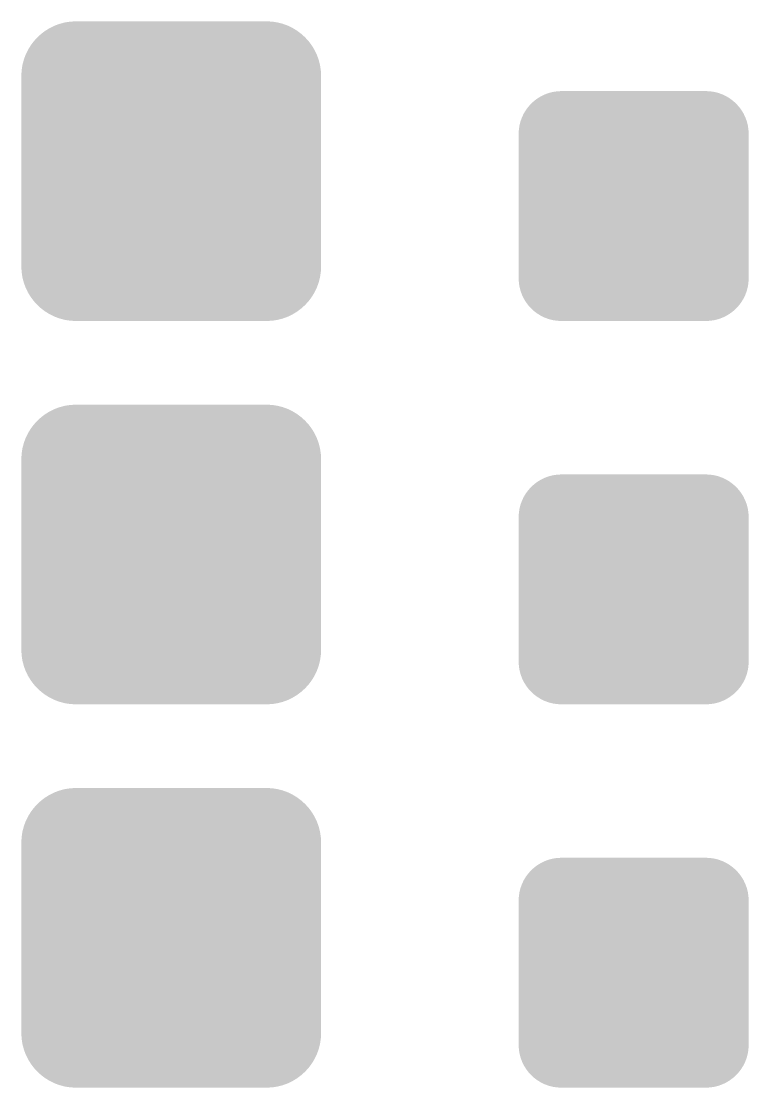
# Model space of a CAD drawing. Header units: millimetres. Extents: x 5277 to 6029, y 2052 to 2709.
# Drawn here: x 5427.73 to 5448.6, y 2546.63 to 2577.23 of the extents above; entities that cross this region are included whole.
import ezdxf

# ---------------------------------------------------------------- set-up
doc = ezdxf.new("R2010")
doc.units = ezdxf.units.MM
doc.layers.add('Recreation', color=7, linetype='CONTINUOUS', true_color=0x000000)
doc.layers.add('Social', color=7, linetype='CONTINUOUS', true_color=0x000000)

# ---------------------------------------------------------------- blocks, each defined once
blk = doc.blocks.new('602010504_сущ_фз')
at = {"layer": 'Social', "linetype": 'Continuous'}
h = blk.add_hatch(color=256, dxfattribs=at)
edge = h.paths.add_edge_path()
edge.add_spline(control_points=[(-0.266, -0.339), (-0.266, 0.523), (0.438, 1.227), (1.3, 1.227)], knot_values=[-1, -1, -1, -1, 0, 0, 0, 0], degree=3, periodic=0)
edge.add_line((1.3, 1.227), (6.769, 1.227))
edge.add_spline(control_points=[(6.769, 1.227), (7.632, 1.227), (8.333, 0.523), (8.333, -0.339)], knot_values=[-1, -1, -1, -1, 0, 0, 0, 0], degree=3, periodic=0)
edge.add_line((8.333, -0.339), (8.333, -5.806))
edge.add_spline(control_points=[(8.333, -5.806), (8.333, -6.669), (7.632, -7.372), (6.769, -7.372)], knot_values=[-1, -1, -1, -1, 0, 0, 0, 0], degree=3, periodic=0)
edge.add_line((6.769, -7.372), (1.3, -7.372))
edge.add_spline(control_points=[(1.3, -7.372), (0.438, -7.372), (-0.266, -6.669), (-0.266, -5.806)], knot_values=[-1, -1, -1, -1, 0, 0, 0, 0], degree=3, periodic=0)
edge.add_line((-0.266, -5.806), (-0.266, -0.339))
edge = h.paths.add_edge_path(flags=16)
edge.add_spline(control_points=[(0.047, -5.806), (0.047, -6.5), (0.606, -7.059), (1.3, -7.059)], knot_values=[-1, -1, -1, -1, 0, 0, 0, 0], degree=3, periodic=0)
edge.add_line((1.3, -7.059), (6.769, -7.059))
edge.add_spline(control_points=[(6.769, -7.059), (7.463, -7.059), (8.022, -6.5), (8.022, -5.806)], knot_values=[-1, -1, -1, -1, 0, 0, 0, 0], degree=3, periodic=0)
edge.add_line((8.022, -5.806), (8.022, -0.339))
edge.add_spline(control_points=[(8.022, -0.339), (8.022, 0.355), (7.463, 0.914), (6.769, 0.914)], knot_values=[-1, -1, -1, -1, 0, 0, 0, 0], degree=3, periodic=0)
edge.add_line((6.769, 0.914), (1.3, 0.914))
edge.add_spline(control_points=[(1.3, 0.914), (0.606, 0.914), (0.047, 0.355), (0.047, -0.339)], knot_values=[-1, -1, -1, -1, 0, 0, 0, 0], degree=3, periodic=0)
edge.add_line((0.047, -0.339), (0.047, -5.806))
at = {"layer": 'Social', "linetype": 'Continuous', "true_color": 0xffffff}
h = blk.add_hatch(color=7, dxfattribs=at)
edge = h.paths.add_edge_path()
edge.add_spline(control_points=[(0.047, -5.806), (0.047, -6.5), (0.606, -7.059), (1.3, -7.059)], knot_values=[-1, -1, -1, -1, 0, 0, 0, 0], degree=3, periodic=0)
edge.add_line((1.3, -7.059), (6.769, -7.059))
edge.add_spline(control_points=[(6.769, -7.059), (7.463, -7.059), (8.022, -6.5), (8.022, -5.806)], knot_values=[-1, -1, -1, -1, 0, 0, 0, 0], degree=3, periodic=0)
edge.add_line((8.022, -5.806), (8.022, -0.339))
edge.add_spline(control_points=[(8.022, -0.339), (8.022, 0.355), (7.463, 0.914), (6.769, 0.914)], knot_values=[-1, -1, -1, -1, 0, 0, 0, 0], degree=3, periodic=0)
edge.add_line((6.769, 0.914), (1.3, 0.914))
edge.add_spline(control_points=[(1.3, 0.914), (0.606, 0.914), (0.047, 0.355), (0.047, -0.339)], knot_values=[-1, -1, -1, -1, 0, 0, 0, 0], degree=3, periodic=0)
edge.add_line((0.047, -0.339), (0.047, -5.806))
at = {"layer": 'Social', "linetype": 'Continuous'}
h = blk.add_hatch(color=256, dxfattribs=at)
edge = h.paths.add_edge_path()
edge.add_line((0.252, -0.679), (0.252, -5.464))
edge.add_spline(control_points=[(0.252, -5.464), (0.252, -6.23), (0.877, -6.854), (1.642, -6.854)], knot_values=[0, 0, 0, 0, 1, 1, 1, 1], degree=3, periodic=0)
edge.add_line((1.642, -6.854), (6.427, -6.854))
edge.add_spline(control_points=[(6.427, -6.854), (7.193, -6.854), (7.815, -6.23), (7.815, -5.464)], knot_values=[0, 0, 0, 0, 1, 1, 1, 1], degree=3, periodic=0)
edge.add_line((7.815, -5.464), (7.815, -0.679))
edge.add_spline(control_points=[(7.815, -0.679), (7.815, 0.086), (7.193, 0.709), (6.427, 0.709)], knot_values=[0, 0, 0, 0, 1, 1, 1, 1], degree=3, periodic=0)
edge.add_line((6.427, 0.709), (1.642, 0.709))
edge.add_spline(control_points=[(1.642, 0.709), (0.877, 0.709), (0.252, 0.086), (0.252, -0.679)], knot_values=[0, 0, 0, 0, 1, 1, 1, 1], degree=3, periodic=0)
edge = h.paths.add_edge_path(flags=16)
edge.add_line((0.565, -0.679), (0.565, -5.464))
edge.add_spline(control_points=[(0.565, -5.464), (0.565, -6.06), (1.046, -6.541), (1.642, -6.541)], knot_values=[-1, -1, -1, -1, 0, 0, 0, 0], degree=3, periodic=0)
edge.add_line((1.642, -6.541), (6.427, -6.541))
edge.add_spline(control_points=[(6.427, -6.541), (7.024, -6.541), (7.502, -6.06), (7.502, -5.464)], knot_values=[-1, -1, -1, -1, 0, 0, 0, 0], degree=3, periodic=0)
edge.add_line((7.502, -5.464), (7.502, -0.679))
edge.add_spline(control_points=[(7.502, -0.679), (7.502, -0.083), (7.024, 0.396), (6.427, 0.396)], knot_values=[-1, -1, -1, -1, 0, 0, 0, 0], degree=3, periodic=0)
edge.add_line((6.427, 0.396), (1.642, 0.396))
edge.add_spline(control_points=[(1.642, 0.396), (1.046, 0.396), (0.565, -0.083), (0.565, -0.679)], knot_values=[-1, -1, -1, -1, 0, 0, 0, 0], degree=3, periodic=0)
h = blk.add_hatch(color=256, dxfattribs=at)
edge = h.paths.add_edge_path()
edge.add_line((0.77, -1.021), (0.77, -5.124))
edge.add_spline(control_points=[(0.77, -5.124), (0.77, -5.792), (1.314, -6.336), (1.982, -6.336)], knot_values=[0, 0, 0, 0, 1, 1, 1, 1], degree=3, periodic=0)
edge.add_line((1.982, -6.336), (6.085, -6.336))
edge.add_spline(control_points=[(6.085, -6.336), (6.753, -6.336), (7.297, -5.792), (7.297, -5.124)], knot_values=[0, 0, 0, 0, 1, 1, 1, 1], degree=3, periodic=0)
edge.add_line((7.297, -5.124), (7.297, -1.021))
edge.add_spline(control_points=[(7.297, -1.021), (7.297, -0.353), (6.753, 0.191), (6.085, 0.191)], knot_values=[0, 0, 0, 0, 1, 1, 1, 1], degree=3, periodic=0)
edge.add_line((6.085, 0.191), (1.982, 0.191))
edge.add_spline(control_points=[(1.982, 0.191), (1.314, 0.191), (0.77, -0.353), (0.77, -1.021)], knot_values=[0, 0, 0, 0, 1, 1, 1, 1], degree=3, periodic=0)
edge = h.paths.add_edge_path(flags=16)
edge.add_line((1.081, -1.021), (1.081, -5.124))
edge.add_spline(control_points=[(1.081, -5.124), (1.081, -5.624), (1.482, -6.025), (1.982, -6.025)], knot_values=[-1, -1, -1, -1, 0, 0, 0, 0], degree=3, periodic=0)
edge.add_line((1.982, -6.025), (6.085, -6.025))
edge.add_spline(control_points=[(6.085, -6.025), (6.585, -6.025), (6.986, -5.624), (6.986, -5.124)], knot_values=[-1, -1, -1, -1, 0, 0, 0, 0], degree=3, periodic=0)
edge.add_line((6.986, -5.124), (6.986, -1.021))
edge.add_spline(control_points=[(6.986, -1.021), (6.986, -0.521), (6.585, -0.12), (6.085, -0.12)], knot_values=[-1, -1, -1, -1, 0, 0, 0, 0], degree=3, periodic=0)
edge.add_line((6.085, -0.12), (1.982, -0.12))
edge.add_spline(control_points=[(1.982, -0.12), (1.482, -0.12), (1.081, -0.521), (1.081, -1.021)], knot_values=[-1, -1, -1, -1, 0, 0, 0, 0], degree=3, periodic=0)
blk.add_hatch(color=256, dxfattribs=at).paths.add_polyline_path([(2.907, -4.515), (2.907, -4.52), (2.907, -4.526), (2.89, -4.526), (1.129, -4.526), (1.129, -3.931), (2.89, -3.931), (1.364, -3.05), (1.662, -2.534), (3.188, -3.415), (2.307, -1.889), (2.823, -1.592), (3.216, -2.273), (3.656, -3.036), (3.704, -3.118), (3.704, -1.356), (4.298, -1.356), (4.298, -2.015), (4.298, -2.675), (4.298, -2.896), (4.298, -3.118), (5.179, -1.592), (5.695, -1.889), (4.814, -3.415), (6.34, -2.534), (6.638, -3.05), (5.953, -3.446), (5.19, -3.886), (5.112, -3.931), (6.873, -3.931), (6.873, -4.526), (6.214, -4.526), (5.555, -4.526), (5.325, -4.526), (5.095, -4.526), (5.095, -4.52), (5.095, -4.515), (5.115, -4.436), (5.134, -4.293), (5.134, -4.229), (5.134, -4.147), (5.115, -3.999), (5.095, -3.931), (5.059, -3.788), (4.91, -3.533), (4.798, -3.421), (4.694, -3.317), (4.444, -3.174), (4.298, -3.135), (4.231, -3.115), (4.082, -3.095), (4.001, -3.095), (3.937, -3.095), (3.793, -3.115), (3.715, -3.135), (3.566, -3.171), (3.311, -3.317), (3.204, -3.426), (3.092, -3.536), (2.944, -3.794), (2.907, -3.942), (2.887, -4.021), (2.868, -4.164), (2.868, -4.229), (2.868, -4.293), (2.887, -4.436)])
blk = doc.blocks.new('602010504_план_фз')
at = {"layer": 'Social', "linetype": 'Continuous'}
h = blk.add_hatch(color=256, dxfattribs=at)
edge = h.paths.add_edge_path()
edge.add_spline(control_points=[(-0.266, -0.339), (-0.266, 0.523), (0.438, 1.227), (1.3, 1.227)], knot_values=[-1, -1, -1, -1, 0, 0, 0, 0], degree=3, periodic=0)
edge.add_line((1.3, 1.227), (6.769, 1.227))
edge.add_spline(control_points=[(6.769, 1.227), (7.632, 1.227), (8.333, 0.523), (8.333, -0.339)], knot_values=[-1, -1, -1, -1, 0, 0, 0, 0], degree=3, periodic=0)
edge.add_line((8.333, -0.339), (8.333, -5.806))
edge.add_spline(control_points=[(8.333, -5.806), (8.333, -6.669), (7.632, -7.372), (6.769, -7.372)], knot_values=[-1, -1, -1, -1, 0, 0, 0, 0], degree=3, periodic=0)
edge.add_line((6.769, -7.372), (1.3, -7.372))
edge.add_spline(control_points=[(1.3, -7.372), (0.438, -7.372), (-0.266, -6.669), (-0.266, -5.806)], knot_values=[-1, -1, -1, -1, 0, 0, 0, 0], degree=3, periodic=0)
edge.add_line((-0.266, -5.806), (-0.266, -0.339))
edge = h.paths.add_edge_path(flags=16)
edge.add_spline(control_points=[(0.047, -5.806), (0.047, -6.5), (0.606, -7.059), (1.3, -7.059)], knot_values=[-1, -1, -1, -1, 0, 0, 0, 0], degree=3, periodic=0)
edge.add_line((1.3, -7.059), (6.769, -7.059))
edge.add_spline(control_points=[(6.769, -7.059), (7.463, -7.059), (8.022, -6.5), (8.022, -5.806)], knot_values=[-1, -1, -1, -1, 0, 0, 0, 0], degree=3, periodic=0)
edge.add_line((8.022, -5.806), (8.022, -0.339))
edge.add_spline(control_points=[(8.022, -0.339), (8.022, 0.355), (7.463, 0.914), (6.769, 0.914)], knot_values=[-1, -1, -1, -1, 0, 0, 0, 0], degree=3, periodic=0)
edge.add_line((6.769, 0.914), (1.3, 0.914))
edge.add_spline(control_points=[(1.3, 0.914), (0.606, 0.914), (0.047, 0.355), (0.047, -0.339)], knot_values=[-1, -1, -1, -1, 0, 0, 0, 0], degree=3, periodic=0)
edge.add_line((0.047, -0.339), (0.047, -5.806))
at = {"layer": 'Social', "linetype": 'Continuous', "true_color": 0xff0000}
h = blk.add_hatch(color=1, dxfattribs=at)
edge = h.paths.add_edge_path()
edge.add_spline(control_points=[(0.047, -5.806), (0.047, -6.5), (0.606, -7.059), (1.3, -7.059)], knot_values=[-1, -1, -1, -1, 0, 0, 0, 0], degree=3, periodic=0)
edge.add_line((1.3, -7.059), (6.769, -7.059))
edge.add_spline(control_points=[(6.769, -7.059), (7.463, -7.059), (8.022, -6.5), (8.022, -5.806)], knot_values=[-1, -1, -1, -1, 0, 0, 0, 0], degree=3, periodic=0)
edge.add_line((8.022, -5.806), (8.022, -0.339))
edge.add_spline(control_points=[(8.022, -0.339), (8.022, 0.355), (7.463, 0.914), (6.769, 0.914)], knot_values=[-1, -1, -1, -1, 0, 0, 0, 0], degree=3, periodic=0)
edge.add_line((6.769, 0.914), (1.3, 0.914))
edge.add_spline(control_points=[(1.3, 0.914), (0.606, 0.914), (0.047, 0.355), (0.047, -0.339)], knot_values=[-1, -1, -1, -1, 0, 0, 0, 0], degree=3, periodic=0)
edge.add_line((0.047, -0.339), (0.047, -5.806))
at = {"layer": 'Social', "linetype": 'Continuous'}
h = blk.add_hatch(color=256, dxfattribs=at)
edge = h.paths.add_edge_path()
edge.add_line((0.252, -0.679), (0.252, -5.464))
edge.add_spline(control_points=[(0.252, -5.464), (0.252, -6.23), (0.877, -6.854), (1.642, -6.854)], knot_values=[0, 0, 0, 0, 1, 1, 1, 1], degree=3, periodic=0)
edge.add_line((1.642, -6.854), (6.427, -6.854))
edge.add_spline(control_points=[(6.427, -6.854), (7.193, -6.854), (7.815, -6.23), (7.815, -5.464)], knot_values=[0, 0, 0, 0, 1, 1, 1, 1], degree=3, periodic=0)
edge.add_line((7.815, -5.464), (7.815, -0.679))
edge.add_spline(control_points=[(7.815, -0.679), (7.815, 0.086), (7.193, 0.709), (6.427, 0.709)], knot_values=[0, 0, 0, 0, 1, 1, 1, 1], degree=3, periodic=0)
edge.add_line((6.427, 0.709), (1.642, 0.709))
edge.add_spline(control_points=[(1.642, 0.709), (0.877, 0.709), (0.252, 0.086), (0.252, -0.679)], knot_values=[0, 0, 0, 0, 1, 1, 1, 1], degree=3, periodic=0)
edge = h.paths.add_edge_path(flags=16)
edge.add_line((0.565, -0.679), (0.565, -5.464))
edge.add_spline(control_points=[(0.565, -5.464), (0.565, -6.06), (1.046, -6.541), (1.642, -6.541)], knot_values=[-1, -1, -1, -1, 0, 0, 0, 0], degree=3, periodic=0)
edge.add_line((1.642, -6.541), (6.427, -6.541))
edge.add_spline(control_points=[(6.427, -6.541), (7.024, -6.541), (7.502, -6.06), (7.502, -5.464)], knot_values=[-1, -1, -1, -1, 0, 0, 0, 0], degree=3, periodic=0)
edge.add_line((7.502, -5.464), (7.502, -0.679))
edge.add_spline(control_points=[(7.502, -0.679), (7.502, -0.083), (7.024, 0.396), (6.427, 0.396)], knot_values=[-1, -1, -1, -1, 0, 0, 0, 0], degree=3, periodic=0)
edge.add_line((6.427, 0.396), (1.642, 0.396))
edge.add_spline(control_points=[(1.642, 0.396), (1.046, 0.396), (0.565, -0.083), (0.565, -0.679)], knot_values=[-1, -1, -1, -1, 0, 0, 0, 0], degree=3, periodic=0)
h = blk.add_hatch(color=256, dxfattribs=at)
edge = h.paths.add_edge_path()
edge.add_line((0.77, -1.021), (0.77, -5.124))
edge.add_spline(control_points=[(0.77, -5.124), (0.77, -5.792), (1.314, -6.336), (1.982, -6.336)], knot_values=[0, 0, 0, 0, 1, 1, 1, 1], degree=3, periodic=0)
edge.add_line((1.982, -6.336), (6.085, -6.336))
edge.add_spline(control_points=[(6.085, -6.336), (6.753, -6.336), (7.297, -5.792), (7.297, -5.124)], knot_values=[0, 0, 0, 0, 1, 1, 1, 1], degree=3, periodic=0)
edge.add_line((7.297, -5.124), (7.297, -1.021))
edge.add_spline(control_points=[(7.297, -1.021), (7.297, -0.353), (6.753, 0.191), (6.085, 0.191)], knot_values=[0, 0, 0, 0, 1, 1, 1, 1], degree=3, periodic=0)
edge.add_line((6.085, 0.191), (1.982, 0.191))
edge.add_spline(control_points=[(1.982, 0.191), (1.314, 0.191), (0.77, -0.353), (0.77, -1.021)], knot_values=[0, 0, 0, 0, 1, 1, 1, 1], degree=3, periodic=0)
edge = h.paths.add_edge_path(flags=16)
edge.add_line((1.081, -1.021), (1.081, -5.124))
edge.add_spline(control_points=[(1.081, -5.124), (1.081, -5.624), (1.482, -6.025), (1.982, -6.025)], knot_values=[-1, -1, -1, -1, 0, 0, 0, 0], degree=3, periodic=0)
edge.add_line((1.982, -6.025), (6.085, -6.025))
edge.add_spline(control_points=[(6.085, -6.025), (6.585, -6.025), (6.986, -5.624), (6.986, -5.124)], knot_values=[-1, -1, -1, -1, 0, 0, 0, 0], degree=3, periodic=0)
edge.add_line((6.986, -5.124), (6.986, -1.021))
edge.add_spline(control_points=[(6.986, -1.021), (6.986, -0.521), (6.585, -0.12), (6.085, -0.12)], knot_values=[-1, -1, -1, -1, 0, 0, 0, 0], degree=3, periodic=0)
edge.add_line((6.085, -0.12), (1.982, -0.12))
edge.add_spline(control_points=[(1.982, -0.12), (1.482, -0.12), (1.081, -0.521), (1.081, -1.021)], knot_values=[-1, -1, -1, -1, 0, 0, 0, 0], degree=3, periodic=0)
blk.add_hatch(color=256, dxfattribs=at).paths.add_polyline_path([(2.907, -4.515), (2.907, -4.52), (2.907, -4.526), (2.89, -4.526), (1.129, -4.526), (1.129, -3.931), (2.89, -3.931), (1.364, -3.05), (1.662, -2.534), (3.188, -3.415), (2.307, -1.889), (2.823, -1.592), (3.216, -2.273), (3.656, -3.036), (3.704, -3.118), (3.704, -1.356), (4.298, -1.356), (4.298, -2.015), (4.298, -2.675), (4.298, -2.896), (4.298, -3.118), (5.179, -1.592), (5.695, -1.889), (4.814, -3.415), (6.34, -2.534), (6.638, -3.05), (5.953, -3.446), (5.19, -3.886), (5.112, -3.931), (6.873, -3.931), (6.873, -4.526), (6.214, -4.526), (5.555, -4.526), (5.325, -4.526), (5.095, -4.526), (5.095, -4.52), (5.095, -4.515), (5.115, -4.436), (5.134, -4.293), (5.134, -4.229), (5.134, -4.147), (5.115, -3.999), (5.095, -3.931), (5.059, -3.788), (4.91, -3.533), (4.798, -3.421), (4.694, -3.317), (4.444, -3.174), (4.298, -3.135), (4.231, -3.115), (4.082, -3.095), (4.001, -3.095), (3.937, -3.095), (3.793, -3.115), (3.715, -3.135), (3.566, -3.171), (3.311, -3.317), (3.204, -3.426), (3.092, -3.536), (2.944, -3.794), (2.907, -3.942), (2.887, -4.021), (2.868, -4.164), (2.868, -4.229), (2.868, -4.293), (2.887, -4.436)])
blk = doc.blocks.new('602010504_рек_фз')
at = {"layer": 'Social', "linetype": 'Continuous'}
h = blk.add_hatch(color=256, dxfattribs=at)
edge = h.paths.add_edge_path()
edge.add_spline(control_points=[(-0.266, -0.339), (-0.266, 0.523), (0.438, 1.227), (1.3, 1.227)], knot_values=[-1, -1, -1, -1, 0, 0, 0, 0], degree=3, periodic=0)
edge.add_line((1.3, 1.227), (6.769, 1.227))
edge.add_spline(control_points=[(6.769, 1.227), (7.632, 1.227), (8.333, 0.523), (8.333, -0.339)], knot_values=[-1, -1, -1, -1, 0, 0, 0, 0], degree=3, periodic=0)
edge.add_line((8.333, -0.339), (8.333, -5.806))
edge.add_spline(control_points=[(8.333, -5.806), (8.333, -6.669), (7.632, -7.372), (6.769, -7.372)], knot_values=[-1, -1, -1, -1, 0, 0, 0, 0], degree=3, periodic=0)
edge.add_line((6.769, -7.372), (1.3, -7.372))
edge.add_spline(control_points=[(1.3, -7.372), (0.438, -7.372), (-0.266, -6.669), (-0.266, -5.806)], knot_values=[-1, -1, -1, -1, 0, 0, 0, 0], degree=3, periodic=0)
edge.add_line((-0.266, -5.806), (-0.266, -0.339))
edge = h.paths.add_edge_path(flags=16)
edge.add_spline(control_points=[(0.047, -5.806), (0.047, -6.5), (0.606, -7.059), (1.3, -7.059)], knot_values=[-1, -1, -1, -1, 0, 0, 0, 0], degree=3, periodic=0)
edge.add_line((1.3, -7.059), (6.769, -7.059))
edge.add_spline(control_points=[(6.769, -7.059), (7.463, -7.059), (8.022, -6.5), (8.022, -5.806)], knot_values=[-1, -1, -1, -1, 0, 0, 0, 0], degree=3, periodic=0)
edge.add_line((8.022, -5.806), (8.022, -0.339))
edge.add_spline(control_points=[(8.022, -0.339), (8.022, 0.355), (7.463, 0.914), (6.769, 0.914)], knot_values=[-1, -1, -1, -1, 0, 0, 0, 0], degree=3, periodic=0)
edge.add_line((6.769, 0.914), (1.3, 0.914))
edge.add_spline(control_points=[(1.3, 0.914), (0.606, 0.914), (0.047, 0.355), (0.047, -0.339)], knot_values=[-1, -1, -1, -1, 0, 0, 0, 0], degree=3, periodic=0)
edge.add_line((0.047, -0.339), (0.047, -5.806))
at = {"layer": 'Social', "linetype": 'Continuous', "true_color": 0xffff00}
h = blk.add_hatch(color=2, dxfattribs=at)
edge = h.paths.add_edge_path()
edge.add_spline(control_points=[(0.047, -5.806), (0.047, -6.5), (0.606, -7.059), (1.3, -7.059)], knot_values=[-1, -1, -1, -1, 0, 0, 0, 0], degree=3, periodic=0)
edge.add_line((1.3, -7.059), (6.769, -7.059))
edge.add_spline(control_points=[(6.769, -7.059), (7.463, -7.059), (8.022, -6.5), (8.022, -5.806)], knot_values=[-1, -1, -1, -1, 0, 0, 0, 0], degree=3, periodic=0)
edge.add_line((8.022, -5.806), (8.022, -0.339))
edge.add_spline(control_points=[(8.022, -0.339), (8.022, 0.355), (7.463, 0.914), (6.769, 0.914)], knot_values=[-1, -1, -1, -1, 0, 0, 0, 0], degree=3, periodic=0)
edge.add_line((6.769, 0.914), (1.3, 0.914))
edge.add_spline(control_points=[(1.3, 0.914), (0.606, 0.914), (0.047, 0.355), (0.047, -0.339)], knot_values=[-1, -1, -1, -1, 0, 0, 0, 0], degree=3, periodic=0)
edge.add_line((0.047, -0.339), (0.047, -5.806))
at = {"layer": 'Social', "linetype": 'Continuous'}
h = blk.add_hatch(color=256, dxfattribs=at)
edge = h.paths.add_edge_path()
edge.add_line((0.252, -0.679), (0.252, -5.464))
edge.add_spline(control_points=[(0.252, -5.464), (0.252, -6.23), (0.877, -6.854), (1.642, -6.854)], knot_values=[0, 0, 0, 0, 1, 1, 1, 1], degree=3, periodic=0)
edge.add_line((1.642, -6.854), (6.427, -6.854))
edge.add_spline(control_points=[(6.427, -6.854), (7.193, -6.854), (7.815, -6.23), (7.815, -5.464)], knot_values=[0, 0, 0, 0, 1, 1, 1, 1], degree=3, periodic=0)
edge.add_line((7.815, -5.464), (7.815, -0.679))
edge.add_spline(control_points=[(7.815, -0.679), (7.815, 0.086), (7.193, 0.709), (6.427, 0.709)], knot_values=[0, 0, 0, 0, 1, 1, 1, 1], degree=3, periodic=0)
edge.add_line((6.427, 0.709), (1.642, 0.709))
edge.add_spline(control_points=[(1.642, 0.709), (0.877, 0.709), (0.252, 0.086), (0.252, -0.679)], knot_values=[0, 0, 0, 0, 1, 1, 1, 1], degree=3, periodic=0)
edge = h.paths.add_edge_path(flags=16)
edge.add_line((0.565, -0.679), (0.565, -5.464))
edge.add_spline(control_points=[(0.565, -5.464), (0.565, -6.06), (1.046, -6.541), (1.642, -6.541)], knot_values=[-1, -1, -1, -1, 0, 0, 0, 0], degree=3, periodic=0)
edge.add_line((1.642, -6.541), (6.427, -6.541))
edge.add_spline(control_points=[(6.427, -6.541), (7.024, -6.541), (7.502, -6.06), (7.502, -5.464)], knot_values=[-1, -1, -1, -1, 0, 0, 0, 0], degree=3, periodic=0)
edge.add_line((7.502, -5.464), (7.502, -0.679))
edge.add_spline(control_points=[(7.502, -0.679), (7.502, -0.083), (7.024, 0.396), (6.427, 0.396)], knot_values=[-1, -1, -1, -1, 0, 0, 0, 0], degree=3, periodic=0)
edge.add_line((6.427, 0.396), (1.642, 0.396))
edge.add_spline(control_points=[(1.642, 0.396), (1.046, 0.396), (0.565, -0.083), (0.565, -0.679)], knot_values=[-1, -1, -1, -1, 0, 0, 0, 0], degree=3, periodic=0)
h = blk.add_hatch(color=256, dxfattribs=at)
edge = h.paths.add_edge_path()
edge.add_line((0.77, -1.021), (0.77, -5.124))
edge.add_spline(control_points=[(0.77, -5.124), (0.77, -5.792), (1.314, -6.336), (1.982, -6.336)], knot_values=[0, 0, 0, 0, 1, 1, 1, 1], degree=3, periodic=0)
edge.add_line((1.982, -6.336), (6.085, -6.336))
edge.add_spline(control_points=[(6.085, -6.336), (6.753, -6.336), (7.297, -5.792), (7.297, -5.124)], knot_values=[0, 0, 0, 0, 1, 1, 1, 1], degree=3, periodic=0)
edge.add_line((7.297, -5.124), (7.297, -1.021))
edge.add_spline(control_points=[(7.297, -1.021), (7.297, -0.353), (6.753, 0.191), (6.085, 0.191)], knot_values=[0, 0, 0, 0, 1, 1, 1, 1], degree=3, periodic=0)
edge.add_line((6.085, 0.191), (1.982, 0.191))
edge.add_spline(control_points=[(1.982, 0.191), (1.314, 0.191), (0.77, -0.353), (0.77, -1.021)], knot_values=[0, 0, 0, 0, 1, 1, 1, 1], degree=3, periodic=0)
edge = h.paths.add_edge_path(flags=16)
edge.add_line((1.081, -1.021), (1.081, -5.124))
edge.add_spline(control_points=[(1.081, -5.124), (1.081, -5.624), (1.482, -6.025), (1.982, -6.025)], knot_values=[-1, -1, -1, -1, 0, 0, 0, 0], degree=3, periodic=0)
edge.add_line((1.982, -6.025), (6.085, -6.025))
edge.add_spline(control_points=[(6.085, -6.025), (6.585, -6.025), (6.986, -5.624), (6.986, -5.124)], knot_values=[-1, -1, -1, -1, 0, 0, 0, 0], degree=3, periodic=0)
edge.add_line((6.986, -5.124), (6.986, -1.021))
edge.add_spline(control_points=[(6.986, -1.021), (6.986, -0.521), (6.585, -0.12), (6.085, -0.12)], knot_values=[-1, -1, -1, -1, 0, 0, 0, 0], degree=3, periodic=0)
edge.add_line((6.085, -0.12), (1.982, -0.12))
edge.add_spline(control_points=[(1.982, -0.12), (1.482, -0.12), (1.081, -0.521), (1.081, -1.021)], knot_values=[-1, -1, -1, -1, 0, 0, 0, 0], degree=3, periodic=0)
blk.add_hatch(color=256, dxfattribs=at).paths.add_polyline_path([(2.907, -4.515), (2.907, -4.52), (2.907, -4.526), (2.89, -4.526), (1.129, -4.526), (1.129, -3.931), (2.89, -3.931), (1.364, -3.05), (1.662, -2.534), (3.188, -3.415), (2.307, -1.889), (2.823, -1.592), (3.216, -2.273), (3.656, -3.036), (3.704, -3.118), (3.704, -1.356), (4.298, -1.356), (4.298, -2.015), (4.298, -2.675), (4.298, -2.896), (4.298, -3.118), (5.179, -1.592), (5.695, -1.889), (4.814, -3.415), (6.34, -2.534), (6.638, -3.05), (5.953, -3.446), (5.19, -3.886), (5.112, -3.931), (6.873, -3.931), (6.873, -4.526), (6.214, -4.526), (5.555, -4.526), (5.325, -4.526), (5.095, -4.526), (5.095, -4.52), (5.095, -4.515), (5.115, -4.436), (5.134, -4.293), (5.134, -4.229), (5.134, -4.147), (5.115, -3.999), (5.095, -3.931), (5.059, -3.788), (4.91, -3.533), (4.798, -3.421), (4.694, -3.317), (4.444, -3.174), (4.298, -3.135), (4.231, -3.115), (4.082, -3.095), (4.001, -3.095), (3.937, -3.095), (3.793, -3.115), (3.715, -3.135), (3.566, -3.171), (3.311, -3.317), (3.204, -3.426), (3.092, -3.536), (2.944, -3.794), (2.907, -3.942), (2.887, -4.021), (2.868, -4.164), (2.868, -4.229), (2.868, -4.293), (2.887, -4.436)])
blk = doc.blocks.new('602010604_сущ_мз')
at = {"layer": 'Recreation', "linetype": 'Continuous'}
h = blk.add_hatch(color=256, dxfattribs=at)
edge = h.paths.add_edge_path()
edge.add_spline(control_points=[(0, 0), (0, 0.675), (0.55, 1.225), (1.225, 1.225)], knot_values=[-1, -1, -1, -1, 0, 0, 0, 0], degree=3, periodic=0)
edge.add_line((1.225, 1.225), (5.372, 1.225))
edge.add_spline(control_points=[(5.372, 1.225), (6.047, 1.225), (6.598, 0.675), (6.598, 0)], knot_values=[-1, -1, -1, -1, 0, 0, 0, 0], degree=3, periodic=0)
edge.add_line((6.598, 0), (6.598, -4.147))
edge.add_spline(control_points=[(6.598, -4.147), (6.598, -4.822), (6.047, -5.372), (5.372, -5.372)], knot_values=[-1, -1, -1, -1, 0, 0, 0, 0], degree=3, periodic=0)
edge.add_line((5.372, -5.372), (1.225, -5.372))
edge.add_spline(control_points=[(1.225, -5.372), (0.55, -5.372), (0, -4.822), (0, -4.147)], knot_values=[-1, -1, -1, -1, 0, 0, 0, 0], degree=3, periodic=0)
edge.add_line((0, -4.147), (0, 0))
edge = h.paths.add_edge_path(flags=16)
edge.add_spline(control_points=[(0.313, -4.147), (0.313, -4.652), (0.72, -5.059), (1.225, -5.059)], knot_values=[-1, -1, -1, -1, 0, 0, 0, 0], degree=3, periodic=0)
edge.add_line((1.225, -5.059), (5.372, -5.059))
edge.add_spline(control_points=[(5.372, -5.059), (5.878, -5.059), (6.285, -4.652), (6.285, -4.147)], knot_values=[-1, -1, -1, -1, 0, 0, 0, 0], degree=3, periodic=0)
edge.add_line((6.285, -4.147), (6.285, 0))
edge.add_spline(control_points=[(6.285, 0), (6.285, 0.505), (5.878, 0.912), (5.372, 0.912)], knot_values=[-1, -1, -1, -1, 0, 0, 0, 0], degree=3, periodic=0)
edge.add_line((5.372, 0.912), (1.225, 0.912))
edge.add_spline(control_points=[(1.225, 0.912), (0.72, 0.912), (0.313, 0.505), (0.313, 0)], knot_values=[-1, -1, -1, -1, 0, 0, 0, 0], degree=3, periodic=0)
edge.add_line((0.313, 0), (0.313, -4.147))
at = {"layer": 'Recreation', "linetype": 'Continuous', "true_color": 0xffffff}
h = blk.add_hatch(color=7, dxfattribs=at)
edge = h.paths.add_edge_path()
edge.add_line((0.313, 0), (0.313, -4.147))
edge.add_spline(control_points=[(0.313, -4.147), (0.313, -4.652), (0.72, -5.059), (1.225, -5.059)], knot_values=[-1, -1, -1, -1, 0, 0, 0, 0], degree=3, periodic=0)
edge.add_line((1.225, -5.059), (5.372, -5.059))
edge.add_spline(control_points=[(5.372, -5.059), (5.878, -5.059), (6.285, -4.652), (6.285, -4.147)], knot_values=[-1, -1, -1, -1, 0, 0, 0, 0], degree=3, periodic=0)
edge.add_line((6.285, -4.147), (6.285, 0))
edge.add_spline(control_points=[(6.285, 0), (6.285, 0.505), (5.878, 0.912), (5.372, 0.912)], knot_values=[-1, -1, -1, -1, 0, 0, 0, 0], degree=3, periodic=0)
edge.add_line((5.372, 0.912), (1.225, 0.912))
edge.add_spline(control_points=[(1.225, 0.912), (0.72, 0.912), (0.313, 0.505), (0.313, 0)], knot_values=[-1, -1, -1, -1, 0, 0, 0, 0], degree=3, periodic=0)
at = {"layer": 'Recreation', "linetype": 'Continuous'}
blk.add_hatch(color=256, dxfattribs=at).paths.add_polyline_path([(3.173, 0.602), (4.328, 0.068), (4.328, -0.764), (3.448, -0.277), (3.448, -1), (4.94, -2.736), (4.414, -2.736), (4.414, -4.22), (5.247, -4.22), (5.247, -4.566), (1.351, -4.566), (1.351, -4.22), (2.184, -4.22), (2.184, -2.736), (1.657, -2.736), (3.173, -0.977)])
blk = doc.blocks.new('602010604_план_мз')
at = {"layer": 'Recreation', "linetype": 'Continuous'}
h = blk.add_hatch(color=256, dxfattribs=at)
edge = h.paths.add_edge_path()
edge.add_spline(control_points=[(0, 0), (0, 0.675), (0.55, 1.225), (1.225, 1.225)], knot_values=[-1, -1, -1, -1, 0, 0, 0, 0], degree=3, periodic=0)
edge.add_line((1.225, 1.225), (5.372, 1.225))
edge.add_spline(control_points=[(5.372, 1.225), (6.047, 1.225), (6.598, 0.675), (6.598, 0)], knot_values=[-1, -1, -1, -1, 0, 0, 0, 0], degree=3, periodic=0)
edge.add_line((6.598, 0), (6.598, -4.147))
edge.add_spline(control_points=[(6.598, -4.147), (6.598, -4.822), (6.047, -5.372), (5.372, -5.372)], knot_values=[-1, -1, -1, -1, 0, 0, 0, 0], degree=3, periodic=0)
edge.add_line((5.372, -5.372), (1.225, -5.372))
edge.add_spline(control_points=[(1.225, -5.372), (0.55, -5.372), (0, -4.822), (0, -4.147)], knot_values=[-1, -1, -1, -1, 0, 0, 0, 0], degree=3, periodic=0)
edge.add_line((0, -4.147), (0, 0))
edge = h.paths.add_edge_path(flags=16)
edge.add_spline(control_points=[(0.313, -4.147), (0.313, -4.652), (0.72, -5.059), (1.225, -5.059)], knot_values=[-1, -1, -1, -1, 0, 0, 0, 0], degree=3, periodic=0)
edge.add_line((1.225, -5.059), (5.372, -5.059))
edge.add_spline(control_points=[(5.372, -5.059), (5.878, -5.059), (6.285, -4.652), (6.285, -4.147)], knot_values=[-1, -1, -1, -1, 0, 0, 0, 0], degree=3, periodic=0)
edge.add_line((6.285, -4.147), (6.285, 0))
edge.add_spline(control_points=[(6.285, 0), (6.285, 0.505), (5.878, 0.912), (5.372, 0.912)], knot_values=[-1, -1, -1, -1, 0, 0, 0, 0], degree=3, periodic=0)
edge.add_line((5.372, 0.912), (1.225, 0.912))
edge.add_spline(control_points=[(1.225, 0.912), (0.72, 0.912), (0.313, 0.505), (0.313, 0)], knot_values=[-1, -1, -1, -1, 0, 0, 0, 0], degree=3, periodic=0)
edge.add_line((0.313, 0), (0.313, -4.147))
at = {"layer": 'Recreation', "linetype": 'Continuous', "true_color": 0xff0000}
h = blk.add_hatch(color=1, dxfattribs=at)
edge = h.paths.add_edge_path()
edge.add_line((0.313, 0), (0.313, -4.147))
edge.add_spline(control_points=[(0.313, -4.147), (0.313, -4.652), (0.72, -5.059), (1.225, -5.059)], knot_values=[-1, -1, -1, -1, 0, 0, 0, 0], degree=3, periodic=0)
edge.add_line((1.225, -5.059), (5.372, -5.059))
edge.add_spline(control_points=[(5.372, -5.059), (5.878, -5.059), (6.285, -4.652), (6.285, -4.147)], knot_values=[-1, -1, -1, -1, 0, 0, 0, 0], degree=3, periodic=0)
edge.add_line((6.285, -4.147), (6.285, 0))
edge.add_spline(control_points=[(6.285, 0), (6.285, 0.505), (5.878, 0.912), (5.372, 0.912)], knot_values=[-1, -1, -1, -1, 0, 0, 0, 0], degree=3, periodic=0)
edge.add_line((5.372, 0.912), (1.225, 0.912))
edge.add_spline(control_points=[(1.225, 0.912), (0.72, 0.912), (0.313, 0.505), (0.313, 0)], knot_values=[-1, -1, -1, -1, 0, 0, 0, 0], degree=3, periodic=0)
at = {"layer": 'Recreation', "linetype": 'Continuous'}
blk.add_hatch(color=256, dxfattribs=at).paths.add_polyline_path([(3.173, 0.602), (4.328, 0.068), (4.328, -0.764), (3.448, -0.277), (3.448, -1), (4.94, -2.736), (4.414, -2.736), (4.414, -4.22), (5.247, -4.22), (5.247, -4.566), (1.351, -4.566), (1.351, -4.22), (2.184, -4.22), (2.184, -2.736), (1.657, -2.736), (3.173, -0.977)])
blk = doc.blocks.new('602010604_рек_мз')
at = {"layer": 'Recreation', "linetype": 'Continuous'}
h = blk.add_hatch(color=256, dxfattribs=at)
edge = h.paths.add_edge_path()
edge.add_spline(control_points=[(0, 0), (0, 0.675), (0.55, 1.225), (1.225, 1.225)], knot_values=[-1, -1, -1, -1, 0, 0, 0, 0], degree=3, periodic=0)
edge.add_line((1.225, 1.225), (5.372, 1.225))
edge.add_spline(control_points=[(5.372, 1.225), (6.047, 1.225), (6.598, 0.675), (6.598, 0)], knot_values=[-1, -1, -1, -1, 0, 0, 0, 0], degree=3, periodic=0)
edge.add_line((6.598, 0), (6.598, -4.147))
edge.add_spline(control_points=[(6.598, -4.147), (6.598, -4.822), (6.047, -5.372), (5.372, -5.372)], knot_values=[-1, -1, -1, -1, 0, 0, 0, 0], degree=3, periodic=0)
edge.add_line((5.372, -5.372), (1.225, -5.372))
edge.add_spline(control_points=[(1.225, -5.372), (0.55, -5.372), (0, -4.822), (0, -4.147)], knot_values=[-1, -1, -1, -1, 0, 0, 0, 0], degree=3, periodic=0)
edge.add_line((0, -4.147), (0, 0))
edge = h.paths.add_edge_path(flags=16)
edge.add_spline(control_points=[(0.313, -4.147), (0.313, -4.652), (0.72, -5.059), (1.225, -5.059)], knot_values=[-1, -1, -1, -1, 0, 0, 0, 0], degree=3, periodic=0)
edge.add_line((1.225, -5.059), (5.372, -5.059))
edge.add_spline(control_points=[(5.372, -5.059), (5.878, -5.059), (6.285, -4.652), (6.285, -4.147)], knot_values=[-1, -1, -1, -1, 0, 0, 0, 0], degree=3, periodic=0)
edge.add_line((6.285, -4.147), (6.285, 0))
edge.add_spline(control_points=[(6.285, 0), (6.285, 0.505), (5.878, 0.912), (5.372, 0.912)], knot_values=[-1, -1, -1, -1, 0, 0, 0, 0], degree=3, periodic=0)
edge.add_line((5.372, 0.912), (1.225, 0.912))
edge.add_spline(control_points=[(1.225, 0.912), (0.72, 0.912), (0.313, 0.505), (0.313, 0)], knot_values=[-1, -1, -1, -1, 0, 0, 0, 0], degree=3, periodic=0)
edge.add_line((0.313, 0), (0.313, -4.147))
at = {"layer": 'Recreation', "linetype": 'Continuous', "true_color": 0xffff00}
h = blk.add_hatch(color=2, dxfattribs=at)
edge = h.paths.add_edge_path()
edge.add_line((0.313, 0), (0.313, -4.147))
edge.add_spline(control_points=[(0.313, -4.147), (0.313, -4.652), (0.72, -5.059), (1.225, -5.059)], knot_values=[-1, -1, -1, -1, 0, 0, 0, 0], degree=3, periodic=0)
edge.add_line((1.225, -5.059), (5.372, -5.059))
edge.add_spline(control_points=[(5.372, -5.059), (5.878, -5.059), (6.285, -4.652), (6.285, -4.147)], knot_values=[-1, -1, -1, -1, 0, 0, 0, 0], degree=3, periodic=0)
edge.add_line((6.285, -4.147), (6.285, 0))
edge.add_spline(control_points=[(6.285, 0), (6.285, 0.505), (5.878, 0.912), (5.372, 0.912)], knot_values=[-1, -1, -1, -1, 0, 0, 0, 0], degree=3, periodic=0)
edge.add_line((5.372, 0.912), (1.225, 0.912))
edge.add_spline(control_points=[(1.225, 0.912), (0.72, 0.912), (0.313, 0.505), (0.313, 0)], knot_values=[-1, -1, -1, -1, 0, 0, 0, 0], degree=3, periodic=0)
at = {"layer": 'Recreation', "linetype": 'Continuous'}
blk.add_hatch(color=256, dxfattribs=at).paths.add_polyline_path([(3.173, 0.602), (4.328, 0.068), (4.328, -0.764), (3.448, -0.277), (3.448, -1), (4.94, -2.736), (4.414, -2.736), (4.414, -4.22), (5.247, -4.22), (5.247, -4.566), (1.351, -4.566), (1.351, -4.22), (2.184, -4.22), (2.184, -2.736), (1.657, -2.736), (3.173, -0.977)])

msp = doc.modelspace()

# ---------------------------------------------------------------- block references
at = {"layer": 'Recreation', "linetype": 'Continuous'}
for name, p in [('602010604_сущ_мз', (5442, 2574)), ('602010604_план_мз', (5442, 2563)), ('602010604_рек_мз', (5442, 2552))]:
    msp.add_blockref(name, p, dxfattribs=at)
at = {"layer": 'Social', "linetype": 'Continuous'}
for name, p in [('602010504_сущ_фз', (5428, 2576)), ('602010504_план_фз', (5428, 2565)), ('602010504_рек_фз', (5428, 2554))]:
    msp.add_blockref(name, p, dxfattribs=at)

doc.saveas('drawing.dxf')
